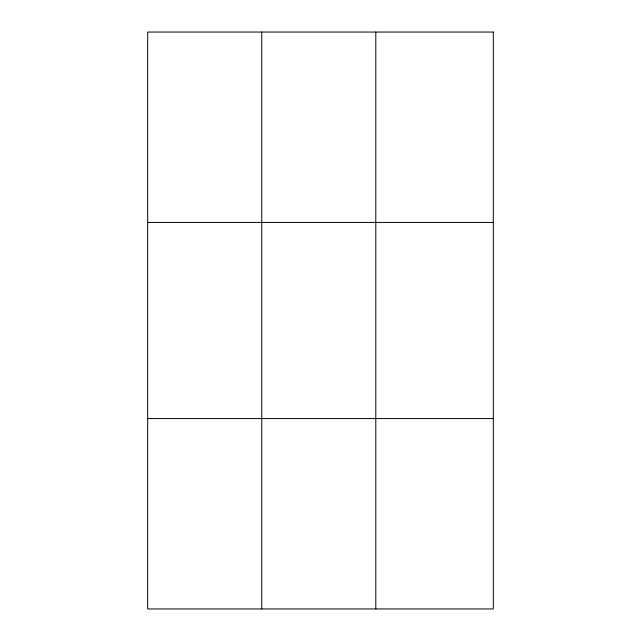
<?xml version="1.0" encoding="UTF-8"?>
<svg xmlns="http://www.w3.org/2000/svg" width="641" height="641" viewBox="0 0 641 641"><rect width="100%" height="100%" fill="white"/><g stroke="black" fill="none" stroke-linecap="round" stroke-linejoin="round"><path stroke-width="0.96" d="M261.744 608.95L261.744 32.05M375.802 608.95L375.802 32.05M147.678 222.427L493.322 222.427M147.678 418.573L493.322 418.573M493.322 32.05L493.322 608.95L147.678 608.95L147.678 32.05L493.322 32.05"/></g></svg>
